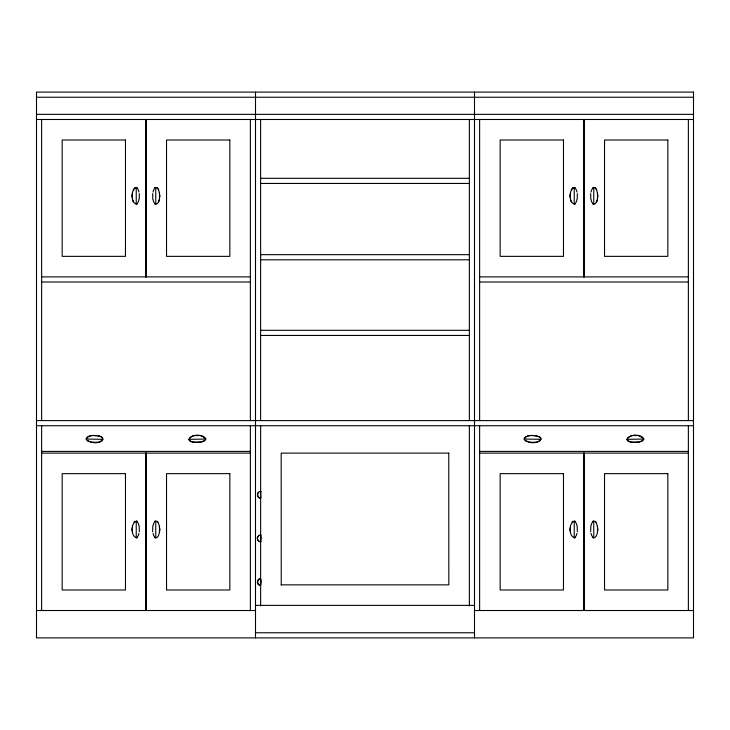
<?xml version="1.0" encoding="UTF-8"?>
<svg xmlns="http://www.w3.org/2000/svg" width="730" height="730" viewBox="0 0 730 730"><rect width="100%" height="100%" fill="white"/><g stroke="black" fill="none" stroke-linecap="round" stroke-linejoin="round"><path stroke-width="1.09" d="M258.11 584.237L257.362 582.184L258.101 580.067M257.444 538.275C258.63 533.037 262.462 534.853 260.856 539.999C261.431 544.644 254.889 538.311 258.101 536.44M258.11 496.984L257.362 494.931L258.101 492.814M132.285 196.571L132.285 195.129M132.285 530.208L132.285 528.757M159.715 196.571L159.715 195.129M159.715 530.208L159.715 528.757M570.285 196.571L570.285 195.129M570.285 530.208L570.285 528.757M597.715 196.571L597.715 195.129M597.715 530.208L597.715 528.757M260.793 535.519L260.811 534.99M260.793 579.145C256.869 576.892 256.412 586.664 260.811 585.068M260.802 491.673C256.093 490.022 257.206 499.877 260.802 497.577M132.294 195.667L132.522 192.574M132.294 529.296L132.522 526.211M159.706 196.032C159.468 198.77 158.912 204.875 155.052 204.117M159.706 529.67C159.468 532.407 158.912 538.512 155.052 537.745M570.294 195.667L570.522 192.574M570.294 529.296L570.522 526.211M597.706 196.032C597.468 198.77 596.912 204.875 593.052 204.117M597.706 529.67C597.468 532.407 596.912 538.512 593.052 537.745M152.652 193.632L152.798 199.126M139.348 531.695L139.202 526.211M590.652 193.632L590.798 199.126M577.348 531.695L577.202 526.211M159.523 198.067L159.478 192.574M159.523 531.695L159.478 526.211M597.523 198.067L597.478 192.574M597.523 531.695L597.478 526.211M139.202 199.126L139.348 193.632M152.798 526.211L152.652 531.695M577.202 199.126L577.348 193.632M590.798 526.211L590.652 531.695M205.55 439.314C197.401 427.698 175.401 444.488 201.151 441.997A7.054 3.951 -5.4 0 0 203.068 441.458C209.784 439.268 202.037 434.514 198.204 435.6M643.55 439.314C635.401 427.698 613.401 444.497 639.152 441.997A7.054 3.951 -5.4 0 0 641.068 441.458C647.784 439.268 640.037 434.514 636.204 435.6M159.277 200.129L158.739 201.9M597.277 200.129L596.739 201.9M258.511 497.422L260.126 498.097M258.767 541.213L260.126 541.733M259.132 585.077L260.126 585.36M133.261 189.8L134.785 187.583M571.261 189.8L572.785 187.583M133.964 522.078L134.785 521.22M571.964 522.078L572.785 521.22M155.07 187.583L153.537 190.156A7.054 3.276 -90 0 0 153.127 192.008M136.93 204.117L138.463 201.544A7.054 3.276 90 0 0 138.873 199.691M155.07 521.22L153.537 523.793A7.054 3.276 -90 0 0 153.127 525.646M136.93 537.745L138.463 535.172A7.054 3.276 90 0 0 138.873 533.32M593.07 187.583L591.537 190.156A7.054 3.276 -90 0 0 591.127 192.008M574.93 204.117L576.463 201.544A7.054 3.276 -90 0 0 576.873 199.691M593.07 521.22L591.537 523.793A7.054 3.276 -90 0 0 591.127 525.646M574.93 537.745L576.463 535.172A7.054 3.276 -90 0 0 576.873 533.32M204.5 440.601L201.407 441.905M642.5 440.601L639.407 441.905M259.551 491.673L260.82 491.436L260.701 498.152M259.132 535.519L260.811 535.017M258.931 579.246C262.198 576.663 261.24 585.086 260.108 585.414M155.052 187.583C158.93 186.825 159.423 192.903 159.706 195.667M136.948 204.117C130.469 203.643 130.469 188.057 136.948 187.583M593.052 187.583C596.93 186.825 597.423 192.903 597.706 195.667M574.948 204.117C568.469 203.643 568.469 188.057 574.948 187.583M155.052 521.22C158.93 520.453 159.423 526.54 159.706 529.296M136.948 537.745C130.469 537.271 130.469 521.685 136.948 521.22M593.052 521.22C596.93 520.453 597.423 526.54 597.706 529.296M574.948 537.745C568.469 537.271 568.469 521.685 574.948 521.22M200.421 442.115L197.894 442.398M638.421 442.115L635.894 442.398M195.987 435.637C192.236 434.77 185.63 439.734 191.762 441.65A7.054 3.951 -5.4 0 0 193.532 442.124L196.452 442.426M86.45 439.314C86.532 432.607 110.002 435.6 100.238 441.65A7.054 3.951 5.4 0 1 98.468 442.124L95.548 442.426M524.45 439.314C524.532 432.607 548.002 435.6 538.238 441.65A7.054 3.951 5.4 0 1 536.468 442.124L533.548 442.426M93.796 435.6C89.972 434.514 82.216 439.277 88.932 441.458A7.054 3.951 5.4 0 0 90.849 441.997C101.123 445.592 109.974 435.436 94.225 435.591M531.796 435.6C527.972 434.514 520.216 439.277 526.932 441.458A7.054 3.951 5.4 0 0 528.848 441.997C536.605 445.209 548.896 437.115 534.05 435.637M635.775 435.591C632.034 434.295 622.909 438.967 629.762 441.65A7.054 3.951 -5.4 0 0 631.532 442.124L634.452 442.426M196.343 435.618L197.775 435.591M634.343 435.618L634.899 435.6M189.043 439.332L205.979 439.049M195.576 442.389L198.916 442.325M627.043 439.332L643.979 439.049M633.576 442.389L636.916 442.325M532.225 435.591L533.657 435.618M260.692 498.189L260.108 498.161M36.5 97.236L693.5 97.236M36.5 114.345L693.5 114.345M36.5 119.483L693.5 119.483M145.735 140.014L146.255 140.014M583.735 140.014L584.255 140.014M260.637 178.312L469.372 178.312M260.628 183.449L469.363 183.449M260.637 254.67L469.372 254.67M145.735 256.358L146.255 256.358M583.735 256.358L584.255 256.358M260.628 259.798L469.363 259.798M41.637 276.889L250.372 276.889M479.628 276.889L688.372 276.889M41.628 282.017L250.372 282.017M479.628 282.017L688.363 282.017M260.628 330.307L469.372 330.307M260.628 335.444L469.363 335.444M36.5 420.608L693.5 420.608M36.5 425.736L693.5 425.736M41.637 451.405L250.372 451.405M479.628 451.405L688.363 451.405M41.637 453.111L250.372 453.111M448.831 453.111L281.169 453.111L281.242 584.858M479.628 453.111L688.363 453.111M145.735 473.642L146.255 473.642M583.735 473.642L584.255 473.642M281.169 584.858L448.831 584.858L448.758 453.111M145.735 589.986L146.255 589.986M583.735 589.986L584.255 589.986M255.5 605.389L474.5 605.389M36.5 610.517L255.5 610.517M474.5 610.517L693.5 610.517M255.5 632.764L474.5 632.764M524.021 439.049L540.957 439.332M531.084 442.325L534.424 442.389M86.021 439.049L102.957 439.332M93.084 442.325L96.424 442.389M532.106 442.398L529.578 442.115M95.101 435.6L95.657 435.618M94.106 442.398L91.578 442.115M260.108 541.788L260.82 541.824L260.802 541.213M528.593 441.905L525.5 440.601M90.593 441.905L87.5 440.601M595.215 187.583L596.739 189.8M595.215 521.22L596.036 522.078M157.215 187.583L158.739 189.8M157.215 521.22L158.036 522.078M574.93 187.583L576.463 190.156A7.054 3.276 90 0 1 576.873 192.008M593.07 204.117L591.537 201.544A7.054 3.276 90 0 1 591.127 199.691M574.93 521.22L576.463 523.793A7.054 3.276 90 0 1 576.873 525.646M593.07 537.745L591.537 535.172A7.054 3.276 -90 0 1 591.127 533.32M136.93 187.583L138.463 190.156A7.054 3.276 90 0 1 138.873 192.008M155.07 204.117L153.537 201.544A7.054 3.276 -90 0 1 153.127 199.691M136.93 521.22L138.463 523.793A7.054 3.276 90 0 1 138.873 525.646M155.07 537.745L153.537 535.172A7.054 3.276 -90 0 1 153.127 533.32M258.11 540.611L257.371 539.005M571.261 201.9L570.723 200.129M133.261 201.9L132.723 200.129M570.477 198.067L570.294 196.032M570.477 531.695L570.294 529.67M132.477 198.067L132.294 196.032M132.477 531.695L132.294 529.67M688.363 119.483L688.363 420.608M688.363 425.736L688.363 610.517M593.755 187.327L593.755 204.373M593.755 520.955L593.755 538.01M584.255 119.483L584.255 276.889M584.255 453.111L584.255 610.517M584 119.483L584 276.889M584 453.111L584 610.517M583.735 119.483L583.735 276.889M583.735 453.111L583.735 610.517M574.245 187.327L574.245 204.373M574.245 520.955L574.245 538.01M479.628 119.483L479.628 420.608M479.628 425.736L479.628 610.517M474.5 92.108L474.5 637.892M469.363 119.483L469.363 420.608M469.363 425.736L469.363 605.991M260.628 119.483L260.628 420.608M260.637 425.736L260.637 605.991M255.5 92.108L255.5 637.892M250.372 119.483L250.372 420.608M250.372 425.736L250.372 610.517M155.755 187.327L155.755 204.373M155.755 520.955L155.755 538.01M146.255 119.483L146.255 276.889M146.255 453.111L146.255 610.517M146 119.483L146 276.889M146 453.111L146 610.517M145.735 119.483L145.735 276.889M145.735 453.111L145.735 610.517M136.245 187.327L136.245 204.373M136.245 520.955L136.245 538.01M41.637 119.483L41.637 420.608M41.637 425.736L41.637 610.517M693.5 92.108L36.5 92.108L36.5 637.892L693.5 637.892L693.5 92.108M125.469 140.014L62.169 140.014L62.169 256.358L125.469 256.358L125.469 140.014M229.84 140.014L166.531 140.014L166.531 256.358L229.84 256.358L229.84 140.014M563.469 140.014L500.159 140.014L500.159 256.358L563.469 256.358L563.469 140.014M667.831 140.014L604.531 140.014L604.531 256.358L667.831 256.358L667.831 140.014M125.469 473.642L62.169 473.642L62.169 589.986L125.469 589.986L125.469 473.642M229.84 473.642L166.531 473.642L166.531 589.986L229.84 589.986L229.84 473.642M563.469 473.642L500.159 473.642L500.159 589.986L563.469 589.986L563.469 473.642M667.831 473.642L604.531 473.642L604.531 589.986L667.831 589.986L667.831 473.642"/></g></svg>
